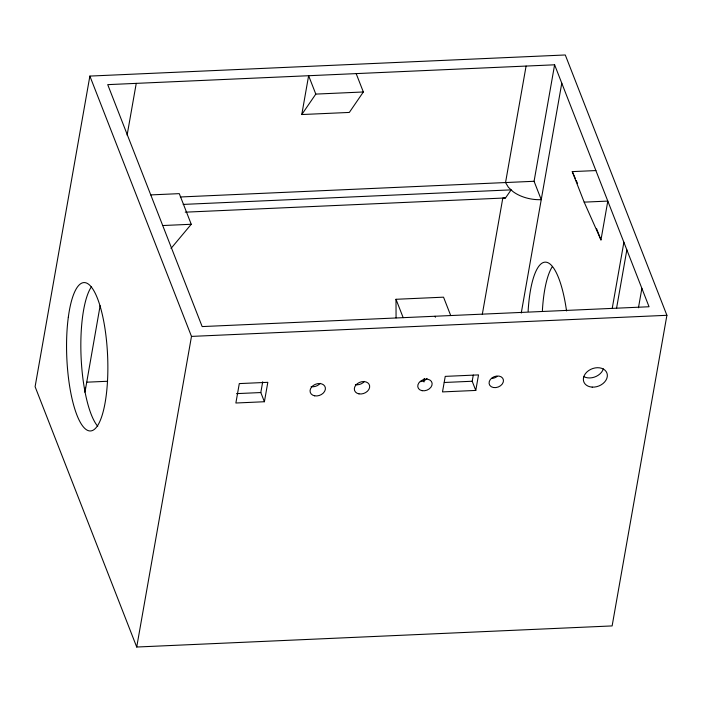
<?xml version="1.0" encoding="UTF-8"?>
<svg xmlns="http://www.w3.org/2000/svg" width="702" height="702" viewBox="0 0 702 702"><rect width="100%" height="100%" fill="white"/><g stroke="black" fill="none" stroke-linecap="round" stroke-linejoin="round"><path stroke-width="1.05" d="M89.874 76.079L35.1 386.697L136.715 647.025L612.126 625.921L666.9 315.303L565.285 54.975L89.874 76.079L191.488 336.407L136.715 647.025M127.115 135.135L136.241 83.371M85.39 389.812L100.132 305.695M301.781 114.54L308.626 75.719L315.803 94.094L301.781 114.54L349.324 112.434L363.346 91.98L356.168 73.605M264.4 401.737L267.822 382.327L239.294 383.59L235.872 403.009L264.4 401.737L260.811 392.55L262.715 381.765M423.639 380.826L424.008 378.755M423.999 382.002L424.57 378.764M482.292 314.408L502.807 198.078L505.501 197.955L511.144 189.865L183.161 204.414M526.088 66.067L505.545 182.546L508.371 187.258L512.951 191.567A29.695 17.954 10 0 0 541.242 199.658L534.073 181.283L554.606 64.803L107.722 84.635L202.158 326.579L649.052 306.748L554.606 64.803M475.781 390.435L478.518 374.903L445.243 376.377L442.497 391.909L475.781 390.435L472.192 381.247L473.288 375.035M521.253 313.039L561.784 83.178M584.169 202.141L600.965 239.917L607.809 201.088L584.169 202.141L572.262 171.613L595.893 170.568M612.284 308.055L623.885 242.269M616.584 308.117L626.851 249.877M638.451 307.783L641.882 288.373M171.025 248.438L191.242 224.271L179.291 193.638L150.763 194.91M315.803 94.094L363.346 91.98M180.317 196.981L534.073 181.283M185.24 212.171L505.501 197.955M162.715 225.535L191.242 224.271M396.068 317.883L395.998 299.289L443.541 297.174L450.719 315.549M191.488 336.407L666.9 315.303M86.811 382.186L107.617 381.265M444.278 382.485L472.192 381.247M236.513 393.629L260.811 392.55M572.262 171.613L575.35 178.571M576.237 180.563L577.562 183.547M596.595 228.72L600.965 239.917M435.029 316.251L435.415 317.243M395.998 299.289L403.176 317.664M542.383 310.653A74.245 20.419 87.5 0 1 552.483 266.435M85.381 387.337A26.246 15.874 10 0 1 84.775 392.19M97.754 426.333A74.245 20.419 87.5 0 1 81.09 357.028A74.245 20.419 87.5 0 1 91.567 286.565M528.115 311.284A74.245 20.419 87.5 0 1 545.296 262.144A74.245 20.419 87.5 0 1 566.549 310.96M320.191 383.371A7.924 5.923 -21.3 0 1 311.118 386.644M364.461 381.405A7.924 5.923 -21.3 0 1 355.387 384.678M427.035 378.431A7.424 5.546 -21.3 0 1 424.043 380.677L422.227 381.335A7.424 5.546 -21.3 0 1 420.34 381.616M603.351 368.91A12.373 9.249 -21.3 0 1 584.003 376.737M496.998 376.526A7.424 5.546 -21.3 0 1 491.654 378.457M592.19 387.118A12.373 9.249 -21.3 0 0 606.967 373.157A12.373 9.249 -21.3 0 0 586.907 371.99A12.373 9.249 -21.3 0 0 592.19 387.118M314.707 395.831A7.924 5.923 -21.3 0 0 325.368 387.811A7.924 5.923 -21.3 0 0 313.127 385.591A7.924 5.923 -21.3 0 0 314.707 395.831M493.436 387.522A7.424 5.546 -21.3 0 0 503.422 380.001A7.424 5.546 -21.3 0 0 491.953 377.922A7.424 5.546 -21.3 0 0 493.436 387.522M422.121 390.689A7.424 5.546 -21.3 0 0 432.107 383.169A7.424 5.546 -21.3 0 0 420.638 381.089A7.424 5.546 -21.3 0 0 422.121 390.689M358.976 393.866A7.924 5.923 -21.3 0 0 369.638 385.846A7.924 5.923 -21.3 0 0 357.397 383.625A7.924 5.923 -21.3 0 0 358.976 393.866M68.322 317.207A74.245 20.419 87.5 0 0 89.47 430.914A74.245 20.419 87.5 0 0 103.905 322.244A74.245 20.419 87.5 0 0 68.322 317.207"/></g></svg>
